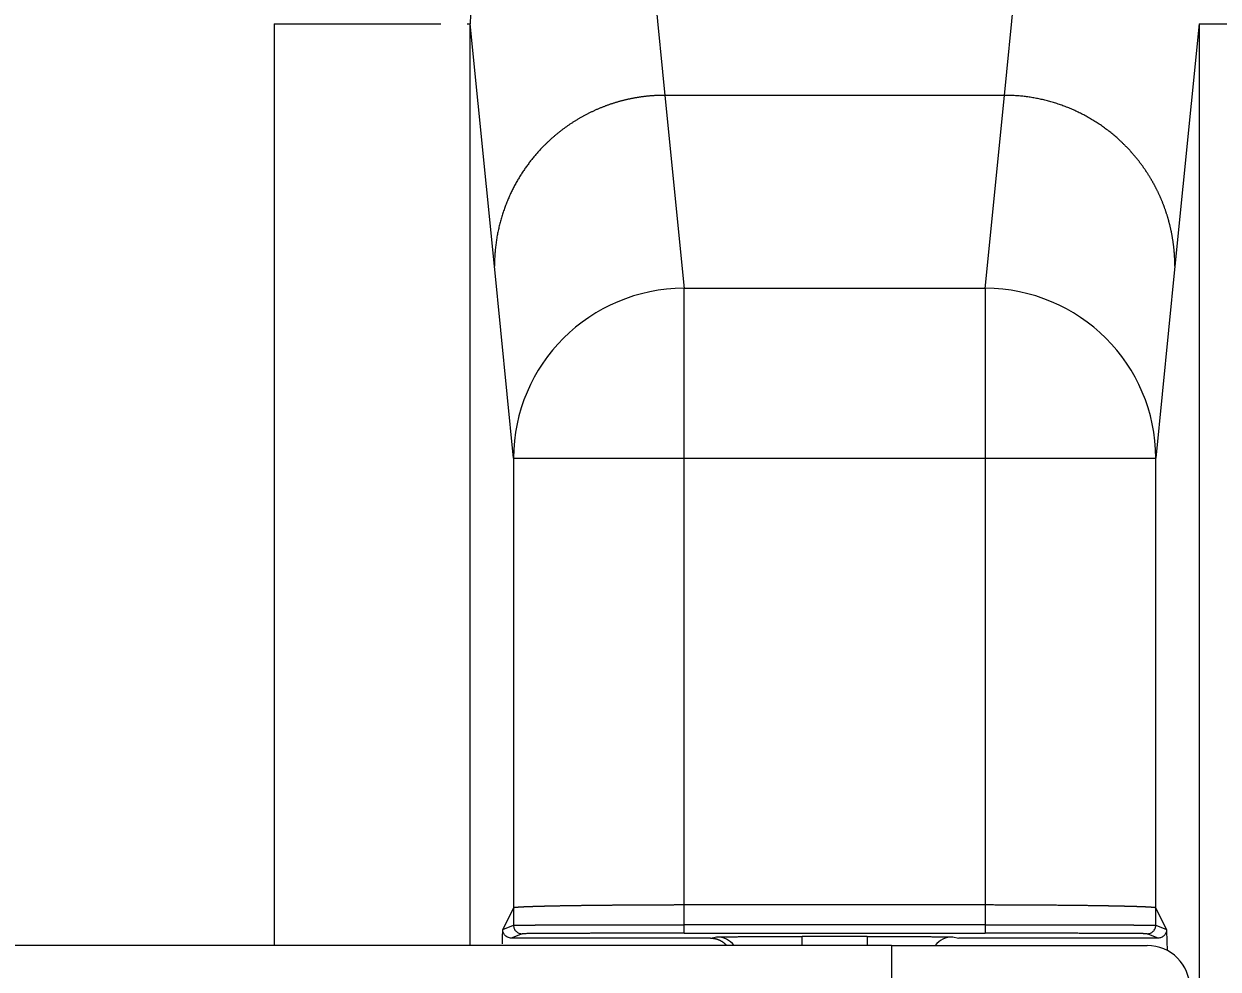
# Model space of a CAD drawing. Header units: millimetres. Extents: x 14183 to 14777, y -4239 to -3399.
# Drawn here: x 14373.78 to 14380.79, y -3996.34 to -3990.8 of the extents above; entities that cross this region are included whole.
import ezdxf

# ---------------------------------------------------------------- set-up
doc = ezdxf.new("R2010")
doc.units = ezdxf.units.MM
doc.header["$LTSCALE"] = 0.1
doc.layers.get('0').update_dxf_attribs({"lineweight": 15})
doc.layers.add('DIM', color=3, linetype='Continuous', lineweight=9)
doc.styles.add('ARIAL', font='arial.ttf')
doc.dimstyles.new('사본 ISO-25', dxfattribs={"dimtxt": 4, "dimasz": 3.5, "dimexe": 0.5, "dimexo": 0.625, "dimgap": 1.5, "dimtad": 1, "dimtih": 1, "dimtoh": 1, "dimdec": 1, "dimlfac": 4, "dimdsep": 46, "dimtxsty": 'ARIAL', "dimcen": 0, "dimclrd": 3, "dimclre": 3, "dimclrt": 3, "dimadec": 1, "dimazin": 0, "dimtfac": 1, "dimtdec": 1, "dimtmove": 0, "dimatfit": 3, "dimfxl": 1.25, "dimtfill": 1, "dimarcsym": 0})

# ---------------------------------------------------------------- blocks, each defined once
blk = doc.blocks.new('*D47')
at = {"layer": 'Defpoints', "color": 0, "transparency": 16777216}
for p in [(14421.268, -3911.1458), (14376.6312, -4145.3429), (14472.5793, -4145.3429)]:
    blk.add_point(p, dxfattribs=at)
at = {"layer": 'DIM', "color": 3, "lineweight": -2, "transparency": 16777216}
for p, q in [((14421.893, -3911.1458), (14473.0793, -3911.1458)), ((14472.5793, -3914.6458), (14472.5793, -4024.7021)), ((14472.5793, -4141.8429), (14472.5793, -4031.7866)), ((14377.2562, -4145.3429), (14473.0793, -4145.3429))]:
    blk.add_line(p, q, dxfattribs=at)
at = {"layer": 'DIM', "color": 3, "transparency": 16777216}
for points in [[(14471.9959, -3914.6458), (14473.1626, -3914.6458), (14472.5793, -3911.1458)], [(14471.9959, -4141.8429), (14473.1626, -4141.8429), (14472.5793, -4145.3429)]]:
    blk.add_solid(points, dxfattribs=at)
at = {"layer": 'DIM', "color": 3, "transparency": 16777216, "insert": (14472.5793, -4028.2444), "char_height": 4, "attachment_point": 5, "style": 'ARIAL', "bg_fill": 3, "box_fill_scale": 1.1, "bg_fill_color": 256, "bg_fill_true_color": 13158600, "bg_fill_transparency": 0}
blk.add_mtext('977.5', dxfattribs=at)

msp = doc.modelspace()

# ---------------------------------------------------------------- linework, layer by layer
at = {"linetype": 'Continuous', "lineweight": 13}
for p, q in [((14375.253, -3990.7995), (14375.253, -3996.2063)), ((14376.4029, -3996.2062), (14376.4029, -3990.7995)), ((14376.5448, -3992.2216), (14376.4029, -3990.7995))]:
    msp.add_line(p, q, dxfattribs=at)
for points, knots in [([(14376.4192, -3990.6165), (14376.4192, -3990.6167), (14376.4183, -3990.6219), (14376.4165, -3990.6319), (14376.4142, -3990.6467), (14376.4121, -3990.6616), (14376.4102, -3990.6765), (14376.4085, -3990.6916), (14376.407, -3990.7068), (14376.4058, -3990.722), (14376.4047, -3990.7373), (14376.4039, -3990.7528), (14376.4034, -3990.7683), (14376.403, -3990.7838), (14376.403, -3990.7942), (14376.4029, -3990.7995)], [0, 0, 0, 0, 0.004177, 0.08505, 0.166307, 0.247947, 0.329972, 0.41238, 0.495173, 0.57835, 0.661911, 0.745856, 0.830186, 0.914901, 1, 1, 1, 1]), ([(14375.253, -3990.7995), (14375.3199, -3990.7995), (14375.4594, -3990.7995), (14375.6741, -3990.7995), (14375.8819, -3990.7995), (14376.0676, -3990.7995), (14376.1757, -3990.7995), (14376.2239, -3990.7995), (14376.2299, -3990.7995)], [0, 0, 0, 0, 0.192994, 0.387692, 0.58239, 0.777088, 0.971786, 1, 1, 1, 1]), ([(14376.5934, -3996.1126), (14376.5926, -3996.1142), (14376.5918, -3996.1241), (14376.5905, -3996.1558), (14376.5899, -3996.174), (14376.5894, -3996.1967)], [0, 0, 0, 0, 0.569923, 0.569923, 1, 1, 1, 1])]:
    msp.add_open_spline(points, degree=3, knots=knots, dxfattribs=at)
msp.add_open_spline([(14376.3855, -3990.7995), (14376.3969, -3990.7995), (14376.4024, -3990.7995), (14376.4029, -3990.7995)], degree=3, dxfattribs=at)

# ---------------------------------------------------------------- dimensions: what is measured, and where the dimension line sits
at = {"layer": 'DIM'}
dim = msp.add_linear_dim(base=(14472.5793, -4145.3429), p1=(14421.268, -3911.1458), p2=(14376.6312, -4145.3429), angle=90, text='977.5', dimstyle='사본 ISO-25', override={"dimtad": 0}, dxfattribs=at)
dim.commit()
dim.dimension.update_dxf_attribs({"geometry": '*D47', "text_midpoint": (14472.5793, -4028.2444)})

# ---------------------------------------------------------------- next in the draw order: linework, layer by layer
at = {"linetype": 'Continuous', "lineweight": 13}
for p, q in [((14377.4014, -3989.7885), (14377.5441, -3991.2186)), ((14379.5373, -3991.2186), (14379.68, -3989.7885)), ((14380.6785, -3990.7995), (14380.5366, -3992.2216)), ((14380.6785, -3990.7995), (14380.6785, -4018.668)), ((14379.5373, -3991.2186), (14377.5441, -3991.2186)), ((14377.5441, -3991.2186), (14377.657, -3992.3508)), ((14379.4244, -3992.3508), (14379.5373, -3991.2186)), ((14376.6571, -3993.347), (14376.5448, -3992.2216)), ((14380.5366, -3992.2216), (14380.4244, -3993.347)), ((14377.657, -3993.347), (14377.657, -3992.3508)), ((14379.4244, -3992.3508), (14377.657, -3992.3508)), ((14379.4244, -3992.3508), (14379.4244, -3993.347)), ((14376.6571, -3993.347), (14377.657, -3993.347)), ((14376.6571, -3993.347), (14376.6571, -3995.9855)), ((14377.657, -3993.347), (14379.4244, -3993.347)), ((14377.657, -3995.9682), (14377.657, -3993.347)), ((14379.4244, -3993.347), (14380.4244, -3993.347)), ((14379.4244, -3993.347), (14379.4244, -3995.9682)), ((14380.4244, -3995.9855), (14380.4244, -3993.347)), ((14376.6571, -3995.9855), (14376.5935, -3996.1126)), ((14376.6571, -3995.9855), (14376.6571, -3996.0872)), ((14377.657, -3996.0839), (14377.657, -3995.9682)), ((14379.4244, -3995.9682), (14377.657, -3995.9682)), ((14379.4244, -3995.9682), (14379.4244, -3996.0839)), ((14380.4879, -3996.1126), (14380.4244, -3995.9855)), ((14380.4244, -3996.0872), (14380.4244, -3995.9855)), ((14376.5935, -3996.1126), (14376.6571, -3996.0872)), ((14380.4244, -3996.0872), (14380.4879, -3996.1126)), ((14376.7071, -3996.1372), (14376.6435, -3996.1626)), ((14377.8128, -3996.1626), (14376.6435, -3996.1626)), ((14377.657, -3996.1339), (14379.4244, -3996.1339)), ((14377.8128, -3996.1626), (14377.85, -3996.1552)), ((14378.3499, -3996.2059), (14378.3499, -3996.1535)), ((14378.7315, -3996.1535), (14378.3499, -3996.1535)), ((14378.7315, -3996.1535), (14378.7315, -3996.206)), ((14379.2314, -3996.1552), (14379.2686, -3996.1626)), ((14380.4379, -3996.1626), (14379.2686, -3996.1626)), ((14380.4379, -3996.1626), (14380.3744, -3996.1372)), ((14378.8748, -3996.206), (14299.2143, -3996.2047)), ((14378.8748, -3996.206), (14378.8747, -3996.456)), ((14378.8748, -3996.206), (14380.3748, -3996.206))]:
    msp.add_line(p, q, dxfattribs=at)
msp.add_arc((14380.3747, -3996.456), 0.25, 359.99906, 89.99906, dxfattribs=at)
for centre, major_axis, ratio, start_param, end_param in [((14377.657, -3993.347), (0.9951, 0.0993), 0.996157, 1.471756, 3.041792), ((14379.4244, -3993.347), (0.9951, -0.0993), 0.996157, 0.099801, 1.669836), ((14377.85, -3996.2801), (0.0245, -0.1225), 0.999842, 2.008838, 2.944185), ((14379.2314, -3996.2801), (0.0245, 0.1225), 0.999842, 0.197407, 1.132927)]:
    msp.add_ellipse(centre, major_axis=major_axis, ratio=ratio, start_param=start_param, end_param=end_param, dxfattribs=at)
for points, degree, knots in [([(14380.6785, -3990.7995), (14380.6791, -3990.7995), (14380.6922, -3990.7995), (14380.7547, -3990.7995), (14380.8627, -3990.7995), (14381.0138, -3990.7995), (14381.1995, -3990.7995), (14381.4073, -3990.7995), (14381.622, -3990.7995), (14381.7615, -3990.7995), (14381.8284, -3990.7995)], 3, [0, 0, 0, 0, 0.125137, 0.250274, 0.375411, 0.500547, 0.625684, 0.750821, 0.875958, 1, 1, 1, 1]), ([(14377.5441, -3991.2186), (14377.5414, -3991.2186), (14377.5362, -3991.2186), (14377.5282, -3991.2187), (14377.5203, -3991.2188), (14377.5124, -3991.2191), (14377.5044, -3991.2194), (14377.4965, -3991.2197), (14377.4885, -3991.2201), (14377.4806, -3991.2206), (14377.4726, -3991.2211), (14377.4647, -3991.2217), (14377.4567, -3991.2224), (14377.4488, -3991.2231), (14377.4408, -3991.2239), (14377.4328, -3991.2248), (14377.4249, -3991.2257), (14377.4169, -3991.2267), (14377.409, -3991.2278), (14377.401, -3991.2289), (14377.3931, -3991.2301), (14377.3852, -3991.2313), (14377.3772, -3991.2326), (14377.3693, -3991.234), (14377.3614, -3991.2355), (14377.3535, -3991.237), (14377.3455, -3991.2386), (14377.3376, -3991.2402), (14377.3297, -3991.2419), (14377.3219, -3991.2437), (14377.314, -3991.2455), (14377.3061, -3991.2474), (14377.2982, -3991.2494), (14377.2904, -3991.2514), (14377.2826, -3991.2535), (14377.2747, -3991.2557), (14377.2669, -3991.2579), (14377.2591, -3991.2602), (14377.2513, -3991.2626), (14377.2436, -3991.265), (14377.2358, -3991.2675), (14377.228, -3991.27), (14377.2203, -3991.2727), (14377.2126, -3991.2753), (14377.2049, -3991.2781), (14377.1972, -3991.2809), (14377.1896, -3991.2838), (14377.1819, -3991.2867), (14377.1743, -3991.2898), (14377.1667, -3991.2928), (14377.1591, -3991.296), (14377.1515, -3991.2992), (14377.144, -3991.3024), (14377.1364, -3991.3058), (14377.1289, -3991.3092), (14377.1215, -3991.3126), (14377.114, -3991.3162), (14377.1066, -3991.3198), (14377.0992, -3991.3234), (14377.0918, -3991.3271), (14377.0844, -3991.3309), (14377.0771, -3991.3348), (14377.0698, -3991.3387), (14377.0625, -3991.3427), (14377.0553, -3991.3467), (14377.0481, -3991.3508), (14377.0409, -3991.355), (14377.0337, -3991.3592), (14377.0266, -3991.3635), (14377.0195, -3991.3679), (14377.0124, -3991.3723), (14377.0054, -3991.3767), (14376.9984, -3991.3813), (14376.9914, -3991.3859), (14376.9845, -3991.3906), (14376.9775, -3991.3953), (14376.9707, -3991.4001), (14376.9638, -3991.4049), (14376.957, -3991.4098), (14376.9503, -3991.4148), (14376.9436, -3991.4198), (14376.9369, -3991.4249), (14376.9302, -3991.4301), (14376.9236, -3991.4353), (14376.917, -3991.4405), (14376.9105, -3991.4459), (14376.904, -3991.4512), (14376.8976, -3991.4567), (14376.8912, -3991.4622), (14376.8848, -3991.4678), (14376.8785, -3991.4734), (14376.8722, -3991.4791), (14376.866, -3991.4848), (14376.8598, -3991.4906), (14376.8536, -3991.4964), (14376.8475, -3991.5023), (14376.8415, -3991.5083), (14376.8347, -3991.515), (14376.8273, -3991.5226), (14376.8192, -3991.5311), (14376.8112, -3991.5396), (14376.8032, -3991.5484), (14376.7953, -3991.5572), (14376.7875, -3991.5663), (14376.7797, -3991.5754), (14376.772, -3991.5847), (14376.7643, -3991.5942), (14376.7568, -3991.6038), (14376.7493, -3991.6135), (14376.7419, -3991.6234), (14376.7345, -3991.6334), (14376.7273, -3991.6436), (14376.7201, -3991.6539), (14376.7131, -3991.6644), (14376.7061, -3991.675), (14376.6993, -3991.6858), (14376.6925, -3991.6967), (14376.6858, -3991.7077), (14376.6793, -3991.7189), (14376.6729, -3991.7302), (14376.6665, -3991.7417), (14376.6603, -3991.7533), (14376.6543, -3991.765), (14376.6483, -3991.7769), (14376.6425, -3991.7889), (14376.6368, -3991.8011), (14376.6312, -3991.8134), (14376.6258, -3991.8258), (14376.6205, -3991.8384), (14376.6154, -3991.8511), (14376.6104, -3991.8639), (14376.6056, -3991.8768), (14376.6009, -3991.8899), (14376.5964, -3991.9031), (14376.5921, -3991.9165), (14376.5879, -3991.9299), (14376.5839, -3991.9435), (14376.5801, -3991.9572), (14376.5764, -3991.971), (14376.573, -3991.985), (14376.5697, -3991.999), (14376.5666, -3992.0132), (14376.5636, -3992.0275), (14376.5609, -3992.0418), (14376.5584, -3992.0563), (14376.5561, -3992.0709), (14376.554, -3992.0856), (14376.5521, -3992.1004), (14376.5504, -3992.1152), (14376.5489, -3992.1302), (14376.5477, -3992.1452), (14376.5466, -3992.1604), (14376.5458, -3992.1756), (14376.5452, -3992.1909), (14376.5449, -3992.2062), (14376.5448, -3992.2165), (14376.5448, -3992.2216)], 3, [0, 0, 0, 0, 0.005038, 0.01008, 0.015125, 0.020175, 0.025228, 0.030285, 0.035345, 0.04041, 0.045478, 0.05055, 0.055626, 0.060706, 0.065789, 0.070876, 0.075967, 0.081062, 0.086161, 0.091263, 0.096369, 0.101479, 0.106593, 0.111711, 0.116833, 0.121958, 0.127087, 0.13222, 0.137357, 0.142497, 0.147642, 0.15279, 0.157942, 0.163098, 0.168258, 0.173422, 0.17859, 0.183761, 0.188936, 0.194115, 0.199298, 0.204485, 0.209676, 0.21487, 0.220069, 0.225271, 0.230477, 0.235687, 0.240901, 0.246119, 0.251341, 0.256566, 0.261796, 0.267029, 0.272267, 0.277508, 0.282753, 0.288002, 0.293255, 0.298511, 0.303772, 0.309037, 0.314305, 0.319577, 0.324854, 0.330134, 0.335418, 0.340706, 0.345998, 0.351294, 0.356594, 0.361898, 0.367205, 0.372517, 0.377833, 0.383152, 0.388475, 0.393803, 0.399134, 0.40447, 0.409809, 0.415152, 0.420499, 0.42585, 0.431205, 0.436564, 0.441927, 0.447294, 0.452665, 0.45804, 0.463419, 0.468802, 0.474189, 0.479579, 0.484974, 0.490373, 0.495776, 0.501182, 0.508571, 0.516003, 0.523476, 0.530993, 0.538551, 0.546152, 0.553796, 0.561482, 0.569211, 0.576982, 0.584795, 0.592651, 0.600549, 0.60849, 0.616474, 0.6245, 0.632568, 0.640679, 0.648832, 0.657028, 0.665267, 0.673547, 0.681871, 0.690237, 0.698645, 0.707096, 0.71559, 0.724126, 0.732705, 0.741326, 0.74999, 0.758696, 0.767445, 0.776236, 0.78507, 0.793946, 0.802865, 0.811827, 0.820831, 0.829878, 0.838967, 0.848099, 0.857273, 0.86649, 0.87575, 0.885052, 0.894397, 0.903784, 0.913214, 0.922687, 0.932202, 0.941759, 0.95136, 0.961002, 0.970688, 0.980416, 0.990187, 1, 1, 1, 1]), ([(14380.5366, -3992.2216), (14380.5366, -3992.2191), (14380.5366, -3992.2141), (14380.5365, -3992.2066), (14380.5364, -3992.1991), (14380.5362, -3992.1916), (14380.5359, -3992.1842), (14380.5356, -3992.1767), (14380.5353, -3992.1693), (14380.5349, -3992.1619), (14380.5344, -3992.1545), (14380.5339, -3992.1471), (14380.5333, -3992.1398), (14380.5327, -3992.1325), (14380.532, -3992.1251), (14380.5313, -3992.1179), (14380.5305, -3992.1106), (14380.5297, -3992.1034), (14380.5288, -3992.0961), (14380.5279, -3992.0889), (14380.5269, -3992.0818), (14380.5258, -3992.0746), (14380.5248, -3992.0675), (14380.5236, -3992.0604), (14380.5225, -3992.0533), (14380.5212, -3992.0462), (14380.52, -3992.0392), (14380.5187, -3992.0322), (14380.5173, -3992.0252), (14380.5159, -3992.0182), (14380.5144, -3992.0113), (14380.5129, -3992.0044), (14380.5114, -3991.9975), (14380.5098, -3991.9907), (14380.5082, -3991.9838), (14380.5065, -3991.977), (14380.5048, -3991.9703), (14380.503, -3991.9635), (14380.5012, -3991.9568), (14380.4993, -3991.9501), (14380.4975, -3991.9434), (14380.4955, -3991.9368), (14380.4935, -3991.9302), (14380.4915, -3991.9236), (14380.4895, -3991.9171), (14380.4874, -3991.9106), (14380.4853, -3991.9041), (14380.4831, -3991.8976), (14380.4809, -3991.8912), (14380.4786, -3991.8848), (14380.4763, -3991.8784), (14380.474, -3991.8721), (14380.4717, -3991.8658), (14380.4693, -3991.8595), (14380.4668, -3991.8532), (14380.4644, -3991.847), (14380.4619, -3991.8408), (14380.4593, -3991.8347), (14380.4567, -3991.8286), (14380.4541, -3991.8225), (14380.4515, -3991.8164), (14380.4488, -3991.8104), (14380.4461, -3991.8044), (14380.4434, -3991.7984), (14380.4406, -3991.7925), (14380.4378, -3991.7866), (14380.435, -3991.7807), (14380.4321, -3991.7749), (14380.4292, -3991.7691), (14380.4263, -3991.7633), (14380.4233, -3991.7576), (14380.4203, -3991.7519), (14380.4173, -3991.7463), (14380.4143, -3991.7406), (14380.4112, -3991.735), (14380.4081, -3991.7295), (14380.405, -3991.7239), (14380.4018, -3991.7184), (14380.3987, -3991.713), (14380.3955, -3991.7075), (14380.3922, -3991.7021), (14380.389, -3991.6968), (14380.3857, -3991.6914), (14380.3824, -3991.6861), (14380.379, -3991.6809), (14380.3757, -3991.6756), (14380.3723, -3991.6705), (14380.3689, -3991.6653), (14380.3655, -3991.6602), (14380.362, -3991.6551), (14380.3586, -3991.65), (14380.3551, -3991.645), (14380.3516, -3991.64), (14380.348, -3991.6351), (14380.3445, -3991.6301), (14380.3409, -3991.6253), (14380.3373, -3991.6204), (14380.3337, -3991.6156), (14380.33, -3991.6108), (14380.3264, -3991.6061), (14380.3227, -3991.6013), (14380.319, -3991.5967), (14380.3153, -3991.592), (14380.3116, -3991.5874), (14380.3079, -3991.5828), (14380.3041, -3991.5783), (14380.3003, -3991.5738), (14380.2965, -3991.5693), (14380.2927, -3991.5649), (14380.2889, -3991.5605), (14380.2851, -3991.5561), (14380.2812, -3991.5518), (14380.2773, -3991.5475), (14380.2735, -3991.5432), (14380.2696, -3991.539), (14380.2657, -3991.5348), (14380.2617, -3991.5306), (14380.2578, -3991.5265), (14380.2539, -3991.5224), (14380.2499, -3991.5183), (14380.2436, -3991.512), (14380.235, -3991.5034), (14380.224, -3991.4927), (14380.2127, -3991.4822), (14380.2014, -3991.4719), (14380.1899, -3991.4618), (14380.1782, -3991.4519), (14380.1664, -3991.4422), (14380.1545, -3991.4326), (14380.1425, -3991.4233), (14380.1303, -3991.4142), (14380.118, -3991.4052), (14380.1056, -3991.3965), (14380.0931, -3991.3879), (14380.0805, -3991.3796), (14380.0678, -3991.3714), (14380.0549, -3991.3635), (14380.042, -3991.3558), (14380.0289, -3991.3483), (14380.0158, -3991.3409), (14380.0026, -3991.3338), (14379.9893, -3991.3269), (14379.9759, -3991.3203), (14379.9624, -3991.3138), (14379.9489, -3991.3075), (14379.9352, -3991.3015), (14379.9215, -3991.2956), (14379.9078, -3991.29), (14379.894, -3991.2846), (14379.8801, -3991.2794), (14379.8661, -3991.2744), (14379.8521, -3991.2696), (14379.8381, -3991.265), (14379.824, -3991.2607), (14379.8099, -3991.2566), (14379.7957, -3991.2526), (14379.7815, -3991.2489), (14379.7672, -3991.2454), (14379.753, -3991.2422), (14379.7387, -3991.2391), (14379.7243, -3991.2363), (14379.71, -3991.2336), (14379.6956, -3991.2312), (14379.6812, -3991.229), (14379.6668, -3991.227), (14379.6524, -3991.2252), (14379.638, -3991.2236), (14379.6236, -3991.2223), (14379.6092, -3991.2211), (14379.5948, -3991.2202), (14379.5804, -3991.2195), (14379.5661, -3991.219), (14379.5517, -3991.2186), (14379.5421, -3991.2186), (14379.5373, -3991.2186)], 3, [0, 0, 0, 0, 0.004787, 0.009564, 0.014332, 0.019089, 0.023835, 0.028572, 0.033299, 0.038016, 0.042722, 0.047418, 0.052105, 0.056781, 0.061447, 0.066103, 0.070749, 0.075385, 0.080011, 0.084626, 0.089232, 0.093827, 0.098413, 0.102988, 0.107553, 0.112108, 0.116653, 0.121188, 0.125713, 0.130227, 0.134732, 0.139226, 0.143711, 0.148185, 0.152649, 0.157104, 0.161548, 0.165982, 0.170405, 0.174819, 0.179223, 0.183617, 0.188, 0.192373, 0.196737, 0.20109, 0.205433, 0.209766, 0.214089, 0.218402, 0.222705, 0.226998, 0.23128, 0.235553, 0.239815, 0.244068, 0.24831, 0.252542, 0.256764, 0.260976, 0.265178, 0.26937, 0.273552, 0.277723, 0.281885, 0.286037, 0.290178, 0.294309, 0.298431, 0.302542, 0.306643, 0.310734, 0.314815, 0.318886, 0.322947, 0.326997, 0.331038, 0.335069, 0.339089, 0.3431, 0.3471, 0.35109, 0.35507, 0.359041, 0.363001, 0.366951, 0.37089, 0.37482, 0.37874, 0.38265, 0.386549, 0.390439, 0.394318, 0.398188, 0.402047, 0.405896, 0.409735, 0.413564, 0.417383, 0.421192, 0.424991, 0.42878, 0.432559, 0.436328, 0.440086, 0.443835, 0.447573, 0.451302, 0.45502, 0.458728, 0.462427, 0.466115, 0.469793, 0.473461, 0.477119, 0.480767, 0.484405, 0.488032, 0.49165, 0.495258, 0.498855, 0.508648, 0.518428, 0.528194, 0.537947, 0.547687, 0.557414, 0.567128, 0.576828, 0.586516, 0.59619, 0.605851, 0.6155, 0.625135, 0.634757, 0.644366, 0.653962, 0.663546, 0.673116, 0.682673, 0.692217, 0.701749, 0.711267, 0.720772, 0.730265, 0.739745, 0.749211, 0.758665, 0.768106, 0.777535, 0.78695, 0.796353, 0.805743, 0.81512, 0.824484, 0.833836, 0.843174, 0.8525, 0.861814, 0.871115, 0.880403, 0.889678, 0.898941, 0.908191, 0.917428, 0.926653, 0.935865, 0.945065, 0.954252, 0.963427, 0.972589, 0.981738, 0.990875, 1, 1, 1, 1]), ([(14377.657, -3995.9682), (14377.6545, -3995.9682), (14377.6493, -3995.9682), (14377.6416, -3995.9682), (14377.6339, -3995.9683), (14377.6261, -3995.9683), (14377.6184, -3995.9683), (14377.6106, -3995.9683), (14377.6029, -3995.9683), (14377.5951, -3995.9683), (14377.5874, -3995.9684), (14377.5796, -3995.9684), (14377.5718, -3995.9684), (14377.564, -3995.9684), (14377.5563, -3995.9684), (14377.5485, -3995.9685), (14377.5407, -3995.9685), (14377.5329, -3995.9685), (14377.5251, -3995.9685), (14377.5173, -3995.9686), (14377.5095, -3995.9686), (14377.5017, -3995.9686), (14377.494, -3995.9687), (14377.4862, -3995.9687), (14377.4784, -3995.9687), (14377.4706, -3995.9688), (14377.4628, -3995.9688), (14377.455, -3995.9688), (14377.4473, -3995.9689), (14377.4395, -3995.9689), (14377.4317, -3995.9689), (14377.424, -3995.969), (14377.4162, -3995.969), (14377.4085, -3995.9691), (14377.4008, -3995.9691), (14377.393, -3995.9691), (14377.3853, -3995.9692), (14377.3776, -3995.9692), (14377.3699, -3995.9693), (14377.3622, -3995.9693), (14377.3545, -3995.9694), (14377.3468, -3995.9694), (14377.3392, -3995.9695), (14377.3315, -3995.9695), (14377.3239, -3995.9696), (14377.3163, -3995.9696), (14377.3087, -3995.9697), (14377.3011, -3995.9697), (14377.2935, -3995.9698), (14377.2859, -3995.9699), (14377.2784, -3995.9699), (14377.2709, -3995.97), (14377.2633, -3995.97), (14377.2558, -3995.9701), (14377.2484, -3995.9702), (14377.2409, -3995.9702), (14377.2335, -3995.9703), (14377.2261, -3995.9704), (14377.2187, -3995.9704), (14377.2113, -3995.9705), (14377.2039, -3995.9706), (14377.1966, -3995.9706), (14377.1893, -3995.9707), (14377.182, -3995.9708), (14377.1748, -3995.9708), (14377.1675, -3995.9709), (14377.1603, -3995.971), (14377.1531, -3995.9711), (14377.146, -3995.9711), (14377.1389, -3995.9712), (14377.1318, -3995.9713), (14377.1247, -3995.9714), (14377.1177, -3995.9715), (14377.1107, -3995.9715), (14377.1037, -3995.9716), (14377.0967, -3995.9717), (14377.0898, -3995.9718), (14377.0829, -3995.9719), (14377.0761, -3995.972), (14377.0693, -3995.972), (14377.0625, -3995.9721), (14377.0557, -3995.9722), (14377.049, -3995.9723), (14377.0423, -3995.9724), (14377.0357, -3995.9725), (14377.0291, -3995.9726), (14377.0225, -3995.9727), (14377.016, -3995.9728), (14377.0095, -3995.9729), (14377.0031, -3995.973), (14376.9967, -3995.9731), (14376.9903, -3995.9732), (14376.984, -3995.9733), (14376.9777, -3995.9734), (14376.9715, -3995.9735), (14376.9653, -3995.9736), (14376.9591, -3995.9737), (14376.9529, -3995.9738), (14376.9465, -3995.9739), (14376.9401, -3995.974), (14376.9336, -3995.9741), (14376.9272, -3995.9742), (14376.9208, -3995.9744), (14376.9143, -3995.9745), (14376.9079, -3995.9746), (14376.9015, -3995.9747), (14376.8951, -3995.9749), (14376.8888, -3995.975), (14376.8825, -3995.9751), (14376.8761, -3995.9753), (14376.8699, -3995.9754), (14376.8636, -3995.9755), (14376.8574, -3995.9757), (14376.8512, -3995.9758), (14376.845, -3995.976), (14376.8389, -3995.9761), (14376.8329, -3995.9763), (14376.8268, -3995.9764), (14376.8209, -3995.9766), (14376.815, -3995.9767), (14376.8091, -3995.9769), (14376.8033, -3995.977), (14376.7975, -3995.9772), (14376.7919, -3995.9774), (14376.7863, -3995.9775), (14376.7807, -3995.9777), (14376.7753, -3995.9779), (14376.7699, -3995.978), (14376.7646, -3995.9782), (14376.7593, -3995.9784), (14376.7542, -3995.9786), (14376.7492, -3995.9787), (14376.7442, -3995.9789), (14376.7394, -3995.9791), (14376.7346, -3995.9793), (14376.73, -3995.9795), (14376.7254, -3995.9797), (14376.721, -3995.9799), (14376.7167, -3995.98), (14376.7125, -3995.9802), (14376.7084, -3995.9804), (14376.7045, -3995.9806), (14376.7007, -3995.9808), (14376.697, -3995.981), (14376.6934, -3995.9812), (14376.69, -3995.9815), (14376.6868, -3995.9817), (14376.6836, -3995.9819), (14376.6807, -3995.9821), (14376.6779, -3995.9823), (14376.6752, -3995.9825), (14376.6727, -3995.9827), (14376.6704, -3995.983), (14376.6683, -3995.9832), (14376.6663, -3995.9834), (14376.6645, -3995.9836), (14376.6629, -3995.9839), (14376.6615, -3995.9841), (14376.6602, -3995.9843), (14376.6592, -3995.9846), (14376.6583, -3995.9848), (14376.6577, -3995.985), (14376.6572, -3995.9853), (14376.6571, -3995.9854), (14376.6571, -3995.9855)], 3, [0, 0, 0, 0, 0.004935, 0.009876, 0.014823, 0.019775, 0.024734, 0.029698, 0.034667, 0.039643, 0.044624, 0.049611, 0.054603, 0.059602, 0.064606, 0.069616, 0.074631, 0.079653, 0.08468, 0.089712, 0.094751, 0.099795, 0.104845, 0.109901, 0.114963, 0.12003, 0.125103, 0.130182, 0.135266, 0.140356, 0.145452, 0.150554, 0.155661, 0.160774, 0.165893, 0.171018, 0.176148, 0.181285, 0.186426, 0.191574, 0.196727, 0.201886, 0.207051, 0.212222, 0.217398, 0.22258, 0.227768, 0.232962, 0.238161, 0.243366, 0.248577, 0.253793, 0.259016, 0.264244, 0.269477, 0.274717, 0.279962, 0.285213, 0.29047, 0.295732, 0.301, 0.306274, 0.311554, 0.316839, 0.322131, 0.327428, 0.33273, 0.338039, 0.343353, 0.348673, 0.353998, 0.35933, 0.364667, 0.37001, 0.375358, 0.380713, 0.386073, 0.391439, 0.39681, 0.402187, 0.407571, 0.412959, 0.418354, 0.423754, 0.42916, 0.434572, 0.43999, 0.445413, 0.450842, 0.456277, 0.461717, 0.467163, 0.472615, 0.478073, 0.483537, 0.489006, 0.494481, 0.499962, 0.505805, 0.511701, 0.517651, 0.523654, 0.52971, 0.53582, 0.541983, 0.548199, 0.554469, 0.560792, 0.567168, 0.573598, 0.580081, 0.586617, 0.593207, 0.59985, 0.606546, 0.613296, 0.620099, 0.626955, 0.633865, 0.640828, 0.647845, 0.654914, 0.662037, 0.669214, 0.676443, 0.683726, 0.691063, 0.698452, 0.705895, 0.713392, 0.720941, 0.728544, 0.736201, 0.74391, 0.751673, 0.75949, 0.767359, 0.775282, 0.783259, 0.791288, 0.799371, 0.807508, 0.815697, 0.82394, 0.832237, 0.840586, 0.848989, 0.857446, 0.865955, 0.874518, 0.883135, 0.891804, 0.900527, 0.909303, 0.918133, 0.927016, 0.935952, 0.944942, 0.953985, 0.963081, 0.972231, 0.981434, 0.99069, 1, 1, 1, 1]), ([(14380.4244, -3995.9855), (14380.4243, -3995.9855), (14380.4243, -3995.9854), (14380.4241, -3995.9853), (14380.4239, -3995.9851), (14380.4236, -3995.985), (14380.4232, -3995.9849), (14380.4228, -3995.9847), (14380.4223, -3995.9846), (14380.4218, -3995.9845), (14380.4212, -3995.9843), (14380.4205, -3995.9842), (14380.4198, -3995.9841), (14380.419, -3995.9839), (14380.4182, -3995.9838), (14380.4173, -3995.9837), (14380.4163, -3995.9836), (14380.4153, -3995.9834), (14380.4143, -3995.9833), (14380.4132, -3995.9832), (14380.412, -3995.9831), (14380.4108, -3995.9829), (14380.4095, -3995.9828), (14380.4082, -3995.9827), (14380.4068, -3995.9826), (14380.4054, -3995.9824), (14380.4039, -3995.9823), (14380.4024, -3995.9822), (14380.4008, -3995.9821), (14380.3992, -3995.982), (14380.3975, -3995.9819), (14380.3958, -3995.9817), (14380.394, -3995.9816), (14380.3922, -3995.9815), (14380.3904, -3995.9814), (14380.3885, -3995.9813), (14380.3865, -3995.9812), (14380.3846, -3995.981), (14380.3825, -3995.9809), (14380.3805, -3995.9808), (14380.3784, -3995.9807), (14380.3762, -3995.9806), (14380.374, -3995.9805), (14380.3718, -3995.9804), (14380.3695, -3995.9803), (14380.3672, -3995.9802), (14380.3649, -3995.9801), (14380.3625, -3995.9799), (14380.3601, -3995.9798), (14380.3577, -3995.9797), (14380.3552, -3995.9796), (14380.3527, -3995.9795), (14380.3501, -3995.9794), (14380.3475, -3995.9793), (14380.3449, -3995.9792), (14380.3423, -3995.9791), (14380.3396, -3995.979), (14380.3369, -3995.9789), (14380.3342, -3995.9788), (14380.3314, -3995.9787), (14380.3286, -3995.9786), (14380.3258, -3995.9785), (14380.3229, -3995.9784), (14380.32, -3995.9783), (14380.3171, -3995.9782), (14380.3142, -3995.9781), (14380.3113, -3995.978), (14380.3083, -3995.9779), (14380.3053, -3995.9778), (14380.3022, -3995.9777), (14380.2992, -3995.9776), (14380.2961, -3995.9776), (14380.293, -3995.9775), (14380.2899, -3995.9774), (14380.2868, -3995.9773), (14380.2836, -3995.9772), (14380.2804, -3995.9771), (14380.2772, -3995.977), (14380.274, -3995.9769), (14380.2708, -3995.9768), (14380.2675, -3995.9767), (14380.2643, -3995.9767), (14380.261, -3995.9766), (14380.2577, -3995.9765), (14380.2544, -3995.9764), (14380.251, -3995.9763), (14380.2477, -3995.9762), (14380.2443, -3995.9762), (14380.2409, -3995.9761), (14380.2376, -3995.976), (14380.2342, -3995.9759), (14380.2307, -3995.9758), (14380.2273, -3995.9758), (14380.2239, -3995.9757), (14380.2204, -3995.9756), (14380.217, -3995.9755), (14380.2135, -3995.9754), (14380.21, -3995.9754), (14380.2065, -3995.9753), (14380.203, -3995.9752), (14380.1995, -3995.9751), (14380.196, -3995.9751), (14380.1925, -3995.975), (14380.189, -3995.9749), (14380.1854, -3995.9748), (14380.1819, -3995.9748), (14380.1784, -3995.9747), (14380.1748, -3995.9746), (14380.1713, -3995.9746), (14380.1677, -3995.9745), (14380.1641, -3995.9744), (14380.1606, -3995.9744), (14380.157, -3995.9743), (14380.1534, -3995.9742), (14380.1499, -3995.9742), (14380.1463, -3995.9741), (14380.1427, -3995.974), (14380.1391, -3995.974), (14380.1356, -3995.9739), (14380.132, -3995.9738), (14380.1259, -3995.9737), (14380.1173, -3995.9736), (14380.1061, -3995.9734), (14380.0947, -3995.9732), (14380.0832, -3995.973), (14380.0715, -3995.9729), (14380.0598, -3995.9727), (14380.0479, -3995.9725), (14380.0358, -3995.9724), (14380.0237, -3995.9722), (14380.0114, -3995.972), (14379.999, -3995.9719), (14379.9865, -3995.9717), (14379.974, -3995.9716), (14379.9613, -3995.9714), (14379.9485, -3995.9713), (14379.9356, -3995.9711), (14379.9226, -3995.971), (14379.9095, -3995.9709), (14379.8964, -3995.9707), (14379.8832, -3995.9706), (14379.8699, -3995.9705), (14379.8565, -3995.9704), (14379.8431, -3995.9702), (14379.8295, -3995.9701), (14379.816, -3995.97), (14379.8023, -3995.9699), (14379.7887, -3995.9698), (14379.7749, -3995.9697), (14379.7611, -3995.9696), (14379.7473, -3995.9695), (14379.7334, -3995.9694), (14379.7195, -3995.9693), (14379.7056, -3995.9693), (14379.6916, -3995.9692), (14379.6776, -3995.9691), (14379.6636, -3995.969), (14379.6495, -3995.9689), (14379.6355, -3995.9689), (14379.6214, -3995.9688), (14379.6073, -3995.9687), (14379.5932, -3995.9687), (14379.5791, -3995.9686), (14379.565, -3995.9686), (14379.5509, -3995.9685), (14379.5368, -3995.9685), (14379.5227, -3995.9684), (14379.5086, -3995.9684), (14379.4945, -3995.9684), (14379.4804, -3995.9683), (14379.4664, -3995.9683), (14379.4524, -3995.9683), (14379.4384, -3995.9682), (14379.4291, -3995.9682), (14379.4244, -3995.9682)], 3, [0, 0, 0, 0, 0.00517, 0.010323, 0.01546, 0.020581, 0.025685, 0.030773, 0.035844, 0.040899, 0.045937, 0.05096, 0.055965, 0.060955, 0.065928, 0.070884, 0.075824, 0.080748, 0.085655, 0.090546, 0.095421, 0.100279, 0.105121, 0.109946, 0.114755, 0.119547, 0.124324, 0.129083, 0.133827, 0.138554, 0.143264, 0.147958, 0.152636, 0.157297, 0.161942, 0.166571, 0.171183, 0.175778, 0.180358, 0.18492, 0.189467, 0.193997, 0.198511, 0.203008, 0.207489, 0.211953, 0.216401, 0.220833, 0.225248, 0.229647, 0.23403, 0.238396, 0.242745, 0.247079, 0.251395, 0.255696, 0.25998, 0.264247, 0.268499, 0.272734, 0.276952, 0.281154, 0.28534, 0.289509, 0.293662, 0.297798, 0.301918, 0.306022, 0.310109, 0.31418, 0.318234, 0.322272, 0.326294, 0.330299, 0.334288, 0.33826, 0.342216, 0.346156, 0.350079, 0.353986, 0.357876, 0.36175, 0.365608, 0.369449, 0.373274, 0.377082, 0.380874, 0.384649, 0.388409, 0.392151, 0.395878, 0.399588, 0.403281, 0.406958, 0.410619, 0.414263, 0.417891, 0.421503, 0.425098, 0.428677, 0.432239, 0.435785, 0.439315, 0.442828, 0.446324, 0.449805, 0.453269, 0.456716, 0.460147, 0.463562, 0.46696, 0.470342, 0.473708, 0.477057, 0.48039, 0.483706, 0.487006, 0.490289, 0.493556, 0.496807, 0.500041, 0.509964, 0.519868, 0.529753, 0.53962, 0.549467, 0.559296, 0.569106, 0.578896, 0.588669, 0.598422, 0.608156, 0.617872, 0.627569, 0.637247, 0.646906, 0.656546, 0.666168, 0.67577, 0.685354, 0.694919, 0.704465, 0.713992, 0.723501, 0.73299, 0.742461, 0.751913, 0.761346, 0.770761, 0.780156, 0.789533, 0.798891, 0.80823, 0.81755, 0.826851, 0.836134, 0.845397, 0.854642, 0.863868, 0.873075, 0.882264, 0.891433, 0.900584, 0.909716, 0.918829, 0.927923, 0.936999, 0.946055, 0.955093, 0.964112, 0.973112, 0.982094, 0.991056, 1, 1, 1, 1]), ([(14376.6568, -3996.0872), (14376.6568, -3996.0938), (14376.6581, -3996.1003), (14376.6632, -3996.1125), (14376.6669, -3996.118), (14376.6762, -3996.1273), (14376.6818, -3996.131), (14376.6939, -3996.136), (14376.7005, -3996.1373), (14376.7071, -3996.1372)], 3, [0, 0, 0, 0, 0.25, 0.25, 0.5, 0.5, 0.75, 0.75, 1, 1, 1, 1]), ([(14376.6571, -3996.0872), (14376.6571, -3996.0872), (14376.6571, -3996.0872), (14376.6573, -3996.0871), (14376.6576, -3996.0871), (14376.6579, -3996.0871), (14376.6582, -3996.0871), (14376.6587, -3996.087), (14376.6591, -3996.087), (14376.6597, -3996.087), (14376.6603, -3996.087), (14376.661, -3996.0869), (14376.6618, -3996.0869), (14376.6626, -3996.0869), (14376.6634, -3996.0869), (14376.6644, -3996.0868), (14376.6654, -3996.0868), (14376.6664, -3996.0868), (14376.6676, -3996.0867), (14376.6687, -3996.0867), (14376.67, -3996.0867), (14376.6713, -3996.0867), (14376.6726, -3996.0866), (14376.674, -3996.0866), (14376.6755, -3996.0866), (14376.6771, -3996.0866), (14376.6786, -3996.0865), (14376.6803, -3996.0865), (14376.682, -3996.0865), (14376.6838, -3996.0865), (14376.6856, -3996.0864), (14376.6875, -3996.0864), (14376.6894, -3996.0864), (14376.6914, -3996.0864), (14376.6934, -3996.0863), (14376.6955, -3996.0863), (14376.6976, -3996.0863), (14376.6998, -3996.0863), (14376.7021, -3996.0863), (14376.7044, -3996.0862), (14376.7067, -3996.0862), (14376.7092, -3996.0862), (14376.7116, -3996.0862), (14376.7141, -3996.0861), (14376.7167, -3996.0861), (14376.7193, -3996.0861), (14376.722, -3996.0861), (14376.7247, -3996.086), (14376.7274, -3996.086), (14376.7302, -3996.086), (14376.7331, -3996.086), (14376.736, -3996.086), (14376.7389, -3996.0859), (14376.7419, -3996.0859), (14376.745, -3996.0859), (14376.7481, -3996.0859), (14376.7512, -3996.0858), (14376.7544, -3996.0858), (14376.7576, -3996.0858), (14376.7608, -3996.0858), (14376.7642, -3996.0858), (14376.7675, -3996.0857), (14376.7709, -3996.0857), (14376.7743, -3996.0857), (14376.7778, -3996.0857), (14376.7813, -3996.0857), (14376.7849, -3996.0856), (14376.7885, -3996.0856), (14376.7921, -3996.0856), (14376.7958, -3996.0856), (14376.7995, -3996.0856), (14376.8033, -3996.0855), (14376.8071, -3996.0855), (14376.8109, -3996.0855), (14376.8148, -3996.0855), (14376.8187, -3996.0855), (14376.8226, -3996.0854), (14376.8266, -3996.0854), (14376.8306, -3996.0854), (14376.8347, -3996.0854), (14376.8388, -3996.0854), (14376.8429, -3996.0854), (14376.8471, -3996.0853), (14376.8512, -3996.0853), (14376.8555, -3996.0853), (14376.8597, -3996.0853), (14376.864, -3996.0853), (14376.8683, -3996.0852), (14376.8727, -3996.0852), (14376.8771, -3996.0852), (14376.8815, -3996.0852), (14376.8859, -3996.0852), (14376.8904, -3996.0852), (14376.8949, -3996.0851), (14376.8994, -3996.0851), (14376.904, -3996.0851), (14376.9085, -3996.0851), (14376.9132, -3996.0851), (14376.9178, -3996.0851), (14376.9225, -3996.085), (14376.9272, -3996.085), (14376.9319, -3996.085), (14376.9366, -3996.085), (14376.9414, -3996.085), (14376.9462, -3996.085), (14376.951, -3996.0849), (14376.9558, -3996.0849), (14376.9607, -3996.0849), (14376.9656, -3996.0849), (14376.9705, -3996.0849), (14376.9754, -3996.0849), (14376.9804, -3996.0849), (14376.9854, -3996.0848), (14376.9904, -3996.0848), (14376.9954, -3996.0848), (14377.0004, -3996.0848), (14377.0055, -3996.0848), (14377.0105, -3996.0848), (14377.0156, -3996.0848), (14377.0208, -3996.0847), (14377.0259, -3996.0847), (14377.031, -3996.0847), (14377.0362, -3996.0847), (14377.0414, -3996.0847), (14377.0466, -3996.0847), (14377.0518, -3996.0847), (14377.057, -3996.0846), (14377.0623, -3996.0846), (14377.0676, -3996.0846), (14377.0728, -3996.0846), (14377.0781, -3996.0846), (14377.0834, -3996.0846), (14377.0888, -3996.0846), (14377.0941, -3996.0846), (14377.0994, -3996.0845), (14377.1048, -3996.0845), (14377.1102, -3996.0845), (14377.1156, -3996.0845), (14377.1209, -3996.0845), (14377.1264, -3996.0845), (14377.1318, -3996.0845), (14377.1372, -3996.0845), (14377.1426, -3996.0844), (14377.1481, -3996.0844), (14377.1535, -3996.0844), (14377.159, -3996.0844), (14377.1645, -3996.0844), (14377.17, -3996.0844), (14377.1755, -3996.0844), (14377.181, -3996.0844), (14377.1865, -3996.0844), (14377.192, -3996.0844), (14377.1975, -3996.0843), (14377.203, -3996.0843), (14377.2086, -3996.0843), (14377.2141, -3996.0843), (14377.2197, -3996.0843), (14377.2252, -3996.0843), (14377.2308, -3996.0843), (14377.2363, -3996.0843), (14377.2419, -3996.0843), (14377.2474, -3996.0843), (14377.253, -3996.0842), (14377.2586, -3996.0842), (14377.2642, -3996.0842), (14377.2697, -3996.0842), (14377.2753, -3996.0842), (14377.2809, -3996.0842), (14377.2865, -3996.0842), (14377.2921, -3996.0842), (14377.2977, -3996.0842), (14377.3033, -3996.0842), (14377.3089, -3996.0842), (14377.3145, -3996.0842), (14377.32, -3996.0841), (14377.3256, -3996.0841), (14377.3312, -3996.0841), (14377.3368, -3996.0841), (14377.3424, -3996.0841), (14377.348, -3996.0841), (14377.3536, -3996.0841), (14377.3592, -3996.0841), (14377.3648, -3996.0841), (14377.3703, -3996.0841), (14377.3759, -3996.0841), (14377.3815, -3996.0841), (14377.3871, -3996.0841), (14377.3926, -3996.0841), (14377.3982, -3996.0841), (14377.4038, -3996.0841), (14377.4093, -3996.084), (14377.4149, -3996.084), (14377.4204, -3996.084), (14377.426, -3996.084), (14377.4315, -3996.084), (14377.437, -3996.084), (14377.4426, -3996.084), (14377.4481, -3996.084), (14377.4536, -3996.084), (14377.4591, -3996.084), (14377.4646, -3996.084), (14377.4701, -3996.084), (14377.4756, -3996.084), (14377.4811, -3996.084), (14377.4866, -3996.084), (14377.4921, -3996.084), (14377.4975, -3996.084), (14377.503, -3996.084), (14377.5084, -3996.084), (14377.5139, -3996.084), (14377.5193, -3996.084), (14377.5247, -3996.084), (14377.5301, -3996.084), (14377.5355, -3996.0839), (14377.5409, -3996.0839), (14377.5463, -3996.0839), (14377.5517, -3996.0839), (14377.5571, -3996.0839), (14377.5624, -3996.0839), (14377.5678, -3996.0839), (14377.5731, -3996.0839), (14377.5784, -3996.0839), (14377.5838, -3996.0839), (14377.5891, -3996.0839), (14377.5944, -3996.0839), (14377.5996, -3996.0839), (14377.6049, -3996.0839), (14377.6102, -3996.0839), (14377.6154, -3996.0839), (14377.6207, -3996.0839), (14377.6259, -3996.0839), (14377.6311, -3996.0839), (14377.6363, -3996.0839), (14377.6415, -3996.0839), (14377.6467, -3996.0839), (14377.6519, -3996.0839), (14377.6553, -3996.0839), (14377.657, -3996.0839)], 3, [0, 0, 0, 0, 0.005211, 0.010414, 0.015608, 0.020795, 0.025973, 0.031143, 0.036305, 0.041459, 0.046605, 0.051742, 0.056871, 0.061993, 0.067106, 0.07221, 0.077307, 0.082395, 0.087476, 0.092548, 0.097612, 0.102668, 0.107715, 0.112755, 0.117786, 0.122809, 0.127824, 0.132831, 0.137829, 0.14282, 0.147802, 0.152776, 0.157742, 0.1627, 0.167649, 0.172591, 0.177524, 0.182449, 0.187366, 0.192275, 0.197175, 0.202068, 0.206952, 0.211828, 0.216696, 0.221556, 0.226407, 0.231251, 0.236086, 0.240913, 0.245732, 0.250543, 0.255345, 0.26014, 0.264926, 0.269704, 0.274474, 0.279236, 0.283989, 0.288735, 0.293472, 0.298201, 0.302922, 0.307635, 0.312339, 0.317036, 0.321724, 0.326404, 0.331076, 0.335739, 0.340395, 0.345042, 0.349682, 0.354313, 0.358935, 0.36355, 0.368157, 0.372755, 0.377345, 0.381927, 0.386501, 0.391067, 0.395624, 0.400174, 0.404715, 0.409248, 0.413773, 0.41829, 0.422798, 0.427298, 0.431791, 0.436275, 0.440751, 0.445218, 0.449678, 0.454129, 0.458572, 0.463007, 0.467434, 0.471853, 0.476263, 0.480666, 0.48506, 0.489446, 0.493824, 0.498193, 0.502555, 0.506908, 0.511253, 0.51559, 0.519919, 0.52424, 0.528552, 0.532857, 0.537153, 0.541441, 0.545721, 0.549992, 0.554256, 0.558511, 0.562758, 0.566997, 0.571228, 0.575451, 0.579665, 0.583871, 0.58807, 0.59226, 0.596441, 0.600615, 0.60478, 0.608938, 0.613087, 0.617228, 0.621361, 0.625485, 0.629602, 0.63371, 0.63781, 0.641902, 0.645986, 0.650062, 0.654129, 0.658188, 0.662239, 0.666282, 0.670317, 0.674344, 0.678362, 0.682373, 0.686375, 0.690369, 0.694354, 0.698332, 0.702301, 0.706263, 0.710216, 0.714161, 0.718097, 0.722026, 0.725946, 0.729859, 0.733763, 0.737659, 0.741547, 0.745426, 0.749298, 0.753161, 0.757016, 0.760863, 0.764702, 0.768532, 0.772355, 0.776169, 0.779975, 0.783773, 0.787563, 0.791344, 0.795118, 0.798883, 0.80264, 0.806389, 0.81013, 0.813862, 0.817586, 0.821303, 0.825011, 0.828711, 0.832402, 0.836086, 0.839761, 0.843429, 0.847088, 0.850739, 0.854381, 0.858016, 0.861642, 0.86526, 0.86887, 0.872472, 0.876066, 0.879652, 0.883229, 0.886798, 0.890359, 0.893912, 0.897457, 0.900993, 0.904522, 0.908042, 0.911554, 0.915058, 0.918554, 0.922041, 0.92552, 0.928992, 0.932455, 0.93591, 0.939356, 0.942795, 0.946225, 0.949647, 0.953061, 0.956467, 0.959865, 0.963254, 0.966636, 0.970009, 0.973374, 0.976731, 0.980079, 0.98342, 0.986752, 0.990076, 0.993392, 0.9967, 1, 1, 1, 1]), ([(14377.657, -3996.1341), (14377.657, -3996.1341), (14377.657, -3996.1328), (14377.657, -3996.1278), (14377.657, -3996.1241), (14377.657, -3996.1148), (14377.657, -3996.1092), (14377.657, -3996.097), (14377.657, -3996.0905), (14377.657, -3996.0839)], 3, [0, 0, 0, 0, 0.25, 0.25, 0.5, 0.5, 0.75, 0.75, 1, 1, 1, 1]), ([(14379.4244, -3996.0839), (14379.4272, -3996.0839), (14379.4327, -3996.0839), (14379.4411, -3996.0839), (14379.4495, -3996.0839), (14379.4579, -3996.0839), (14379.4663, -3996.0839), (14379.4748, -3996.0839), (14379.4833, -3996.0839), (14379.4919, -3996.0839), (14379.5004, -3996.0839), (14379.509, -3996.0839), (14379.5176, -3996.0839), (14379.5263, -3996.0839), (14379.5349, -3996.0839), (14379.5436, -3996.084), (14379.5523, -3996.084), (14379.5611, -3996.084), (14379.5698, -3996.084), (14379.5786, -3996.084), (14379.5874, -3996.084), (14379.5962, -3996.084), (14379.6051, -3996.084), (14379.6139, -3996.084), (14379.6228, -3996.084), (14379.6317, -3996.084), (14379.6406, -3996.084), (14379.6495, -3996.084), (14379.6584, -3996.084), (14379.6674, -3996.084), (14379.6763, -3996.0841), (14379.6853, -3996.0841), (14379.6942, -3996.0841), (14379.7032, -3996.0841), (14379.7122, -3996.0841), (14379.7212, -3996.0841), (14379.7302, -3996.0841), (14379.7392, -3996.0841), (14379.7482, -3996.0841), (14379.7572, -3996.0841), (14379.7662, -3996.0842), (14379.7752, -3996.0842), (14379.7842, -3996.0842), (14379.7932, -3996.0842), (14379.8022, -3996.0842), (14379.8112, -3996.0842), (14379.8202, -3996.0842), (14379.8292, -3996.0843), (14379.8382, -3996.0843), (14379.8471, -3996.0843), (14379.8561, -3996.0843), (14379.865, -3996.0843), (14379.8739, -3996.0843), (14379.8828, -3996.0843), (14379.8917, -3996.0844), (14379.9006, -3996.0844), (14379.9094, -3996.0844), (14379.9183, -3996.0844), (14379.9271, -3996.0844), (14379.9359, -3996.0844), (14379.9446, -3996.0845), (14379.9534, -3996.0845), (14379.9621, -3996.0845), (14379.9707, -3996.0845), (14379.9794, -3996.0845), (14379.988, -3996.0846), (14379.9966, -3996.0846), (14380.0051, -3996.0846), (14380.0136, -3996.0846), (14380.0221, -3996.0846), (14380.0305, -3996.0847), (14380.0389, -3996.0847), (14380.0472, -3996.0847), (14380.0555, -3996.0847), (14380.0638, -3996.0847), (14380.072, -3996.0848), (14380.0801, -3996.0848), (14380.0882, -3996.0848), (14380.0963, -3996.0848), (14380.1043, -3996.0849), (14380.1122, -3996.0849), (14380.1201, -3996.0849), (14380.1279, -3996.0849), (14380.1357, -3996.085), (14380.1434, -3996.085), (14380.151, -3996.085), (14380.1586, -3996.085), (14380.1661, -3996.0851), (14380.1735, -3996.0851), (14380.1809, -3996.0851), (14380.1881, -3996.0851), (14380.1953, -3996.0852), (14380.2025, -3996.0852), (14380.2095, -3996.0852), (14380.2165, -3996.0853), (14380.2234, -3996.0853), (14380.2302, -3996.0853), (14380.2369, -3996.0853), (14380.2435, -3996.0854), (14380.2501, -3996.0854), (14380.2565, -3996.0854), (14380.2629, -3996.0855), (14380.2692, -3996.0855), (14380.2753, -3996.0855), (14380.2814, -3996.0856), (14380.2874, -3996.0856), (14380.2932, -3996.0856), (14380.299, -3996.0857), (14380.3047, -3996.0857), (14380.3102, -3996.0857), (14380.3157, -3996.0858), (14380.321, -3996.0858), (14380.3262, -3996.0858), (14380.3313, -3996.0859), (14380.3363, -3996.0859), (14380.3412, -3996.0859), (14380.3459, -3996.086), (14380.3506, -3996.086), (14380.3551, -3996.086), (14380.3594, -3996.0861), (14380.3637, -3996.0861), (14380.3678, -3996.0861), (14380.3718, -3996.0862), (14380.3757, -3996.0862), (14380.3794, -3996.0863), (14380.383, -3996.0863), (14380.3865, -3996.0863), (14380.3898, -3996.0864), (14380.3929, -3996.0864), (14380.396, -3996.0864), (14380.3989, -3996.0865), (14380.4016, -3996.0865), (14380.4042, -3996.0866), (14380.4067, -3996.0866), (14380.4089, -3996.0866), (14380.4111, -3996.0867), (14380.4131, -3996.0867), (14380.4149, -3996.0868), (14380.4166, -3996.0868), (14380.4181, -3996.0869), (14380.4195, -3996.0869), (14380.4207, -3996.0869), (14380.4217, -3996.087), (14380.4226, -3996.087), (14380.4233, -3996.0871), (14380.4238, -3996.0871), (14380.4242, -3996.0872), (14380.4243, -3996.0872), (14380.4244, -3996.0872)], 3, [0, 0, 0, 0, 0.005327, 0.010676, 0.016045, 0.021436, 0.026847, 0.032279, 0.037733, 0.043207, 0.048703, 0.054219, 0.059756, 0.065315, 0.070894, 0.076494, 0.082115, 0.087758, 0.093421, 0.099105, 0.104811, 0.110537, 0.116284, 0.122052, 0.127842, 0.133652, 0.139483, 0.145335, 0.151208, 0.157103, 0.163018, 0.168954, 0.174911, 0.180889, 0.186889, 0.192909, 0.19895, 0.205012, 0.211095, 0.217199, 0.223324, 0.22947, 0.235637, 0.241826, 0.248035, 0.254265, 0.260516, 0.266788, 0.273081, 0.279395, 0.28573, 0.292086, 0.298463, 0.304861, 0.31128, 0.31772, 0.324181, 0.330663, 0.337166, 0.34369, 0.350235, 0.356801, 0.363387, 0.369995, 0.376624, 0.383274, 0.389945, 0.396637, 0.40335, 0.410084, 0.416838, 0.423614, 0.430411, 0.437229, 0.444068, 0.450928, 0.457808, 0.46471, 0.471633, 0.478577, 0.485542, 0.492527, 0.499534, 0.506562, 0.513611, 0.52068, 0.527771, 0.534883, 0.542015, 0.549169, 0.556344, 0.563539, 0.570756, 0.577994, 0.585252, 0.592532, 0.599833, 0.607154, 0.614497, 0.621861, 0.629245, 0.636651, 0.644077, 0.651525, 0.658993, 0.666483, 0.673994, 0.681525, 0.689078, 0.696651, 0.704246, 0.711861, 0.719498, 0.727155, 0.734834, 0.742533, 0.750254, 0.757995, 0.765758, 0.773541, 0.781345, 0.789171, 0.797017, 0.804885, 0.812773, 0.820682, 0.828613, 0.836564, 0.844537, 0.85253, 0.860544, 0.86858, 0.876636, 0.884713, 0.892812, 0.900931, 0.909071, 0.917233, 0.925415, 0.933618, 0.941842, 0.950088, 0.958354, 0.966641, 0.974949, 0.983279, 0.991629, 1, 1, 1, 1]), ([(14379.4244, -3996.0839), (14379.4244, -3996.0905), (14379.4244, -3996.097), (14379.4244, -3996.1092), (14379.4244, -3996.1148), (14379.4244, -3996.1241), (14379.4244, -3996.1278), (14379.4244, -3996.1328), (14379.4244, -3996.1341), (14379.4244, -3996.1341)], 3, [0, 0, 0, 0, 0.25, 0.25, 0.5, 0.5, 0.75, 0.75, 1, 1, 1, 1]), ([(14380.3744, -3996.1372), (14380.3809, -3996.1373), (14380.3875, -3996.136), (14380.3997, -3996.131), (14380.4052, -3996.1273), (14380.4145, -3996.118), (14380.4183, -3996.1125), (14380.4233, -3996.1003), (14380.4246, -3996.0938), (14380.4246, -3996.0872)], 3, [0, 0, 0, 0, 0.25, 0.25, 0.5, 0.5, 0.75, 0.75, 1, 1, 1, 1]), ([(14376.6036, -3996.1426), (14376.6001, -3996.1381), (14376.5975, -3996.133), (14376.5942, -3996.1227), (14376.5934, -3996.1175), (14376.5934, -3996.1126)], 3, [0, 0, 0, 0, 0.5, 0.5, 1, 1, 1, 1]), ([(14376.6435, -3996.1624), (14376.6366, -3996.1624), (14376.6291, -3996.161), (14376.6185, -3996.1559), (14376.6151, -3996.1538), (14376.6088, -3996.1487), (14376.606, -3996.1458), (14376.6036, -3996.1426)], 3, [0, 0, 0, 0, 0.5, 0.5, 0.75, 0.75, 1, 1, 1, 1]), ([(14377.657, -3996.1339), (14377.4645, -3996.1339), (14377.2949, -3996.1342), (14377.1209, -3996.1344), (14376.8556, -3996.1353), (14376.782, -3996.1359)], 2, [0, 0, 0, 0.25, 0.25, 0.5, 0.75, 0.75, 0.75]), ([(14377.8128, -3996.1626), (14377.8138, -3996.1626), (14377.8157, -3996.1626), (14377.8186, -3996.1627), (14377.8216, -3996.1629), (14377.8245, -3996.1632), (14377.8274, -3996.1635), (14377.8304, -3996.1639), (14377.8334, -3996.1643), (14377.8363, -3996.1648), (14377.8393, -3996.1654), (14377.8423, -3996.1661), (14377.8452, -3996.1669), (14377.8482, -3996.1677), (14377.8512, -3996.1686), (14377.8541, -3996.1696), (14377.8571, -3996.1707), (14377.86, -3996.1719), (14377.8629, -3996.1731), (14377.8658, -3996.1744), (14377.8687, -3996.1758), (14377.8716, -3996.1773), (14377.8744, -3996.1788), (14377.8772, -3996.1805), (14377.88, -3996.1822), (14377.8827, -3996.184), (14377.8854, -3996.1859), (14377.8881, -3996.1879), (14377.8908, -3996.1899), (14377.8934, -3996.1921), (14377.8959, -3996.1943), (14377.8984, -3996.1966), (14377.9008, -3996.1989), (14377.9032, -3996.2014), (14377.9053, -3996.2036), (14377.9066, -3996.205), (14377.907, -3996.2056)], 3, [0, 0, 0, 0, 0.027113, 0.054386, 0.081819, 0.109412, 0.137165, 0.165078, 0.193151, 0.221384, 0.249777, 0.278329, 0.307042, 0.335914, 0.364947, 0.39414, 0.423492, 0.453004, 0.482677, 0.512509, 0.542501, 0.572654, 0.602966, 0.633438, 0.66407, 0.694862, 0.725814, 0.756926, 0.788198, 0.81963, 0.851222, 0.882973, 0.914885, 0.946957, 0.979188, 1, 1, 1, 1]), ([(14377.85, -3996.1552), (14377.8538, -3996.1548), (14377.91, -3996.1544), (14377.965, -3996.1541), (14378.0338, -3996.1538), (14378.1148, -3996.1537), (14378.1592, -3996.1536)], 2, [0, 0, 0, 0.25, 0.375, 0.5, 0.625, 0.75, 0.75, 0.75]), ([(14378.9223, -3996.1536), (14378.9664, -3996.1537), (14379.0474, -3996.1538), (14379.1163, -3996.1541), (14379.1713, -3996.1544), (14379.2276, -3996.1548), (14379.2314, -3996.1552)], 2, [0.25, 0.25, 0.25, 0.375, 0.5, 0.625, 0.75, 1, 1, 1]), ([(14380.3744, -3996.1372), (14380.371, -3996.1365), (14380.2994, -3996.1359), (14380.226, -3996.1353), (14379.9607, -3996.1344), (14379.7865, -3996.1342)], 2, [0, 0, 0, 0.25, 0.25, 0.5, 0.75, 0.75, 0.75]), ([(14380.4779, -3996.1426), (14380.4767, -3996.1442), (14380.4708, -3996.1511), (14380.4572, -3996.1601), (14380.4441, -3996.1624), (14380.438, -3996.1624), (14380.4379, -3996.1624)], 3, [0, 0, 0, 0, 0.124449, 0.55717, 0.989891, 1, 1, 1, 1]), ([(14380.488, -3996.1126), (14380.488, -3996.1175), (14380.4872, -3996.1227), (14380.4839, -3996.133), (14380.4813, -3996.1381), (14380.4779, -3996.1426)], 3, [0, 0, 0, 0, 0.5, 0.5, 1, 1, 1, 1]), ([(14380.4929, -3996.2342), (14380.4928, -3996.2294), (14380.4927, -3996.2248), (14380.4919, -3996.1864), (14380.4911, -3996.1602), (14380.4896, -3996.1241), (14380.4888, -3996.1142), (14380.488, -3996.1126)], 3, [0, 0, 0, 0, 0.062134, 0.062134, 0.531067, 0.531067, 1, 1, 1, 1])]:
    msp.add_open_spline(points, degree=degree, knots=knots, dxfattribs=at)
for points, degree in [([(14379.4244, -3996.0839), (14378.8353, -3996.0839), (14378.2461, -3996.0839), (14377.657, -3996.0839)], 3), ([(14376.782, -3996.1359), (14376.7104, -3996.1365), (14376.7071, -3996.1372)], 2), ([(14378.1592, -3996.1536), (14378.2463, -3996.1535), (14378.3499, -3996.1535)], 2), ([(14378.7315, -3996.1535), (14378.835, -3996.1535), (14378.9223, -3996.1536)], 2), ([(14379.7865, -3996.1342), (14379.617, -3996.1339), (14379.4244, -3996.1339)], 2)]:
    msp.add_open_spline(points, degree=degree, dxfattribs=at)

doc.saveas('drawing.dxf')
